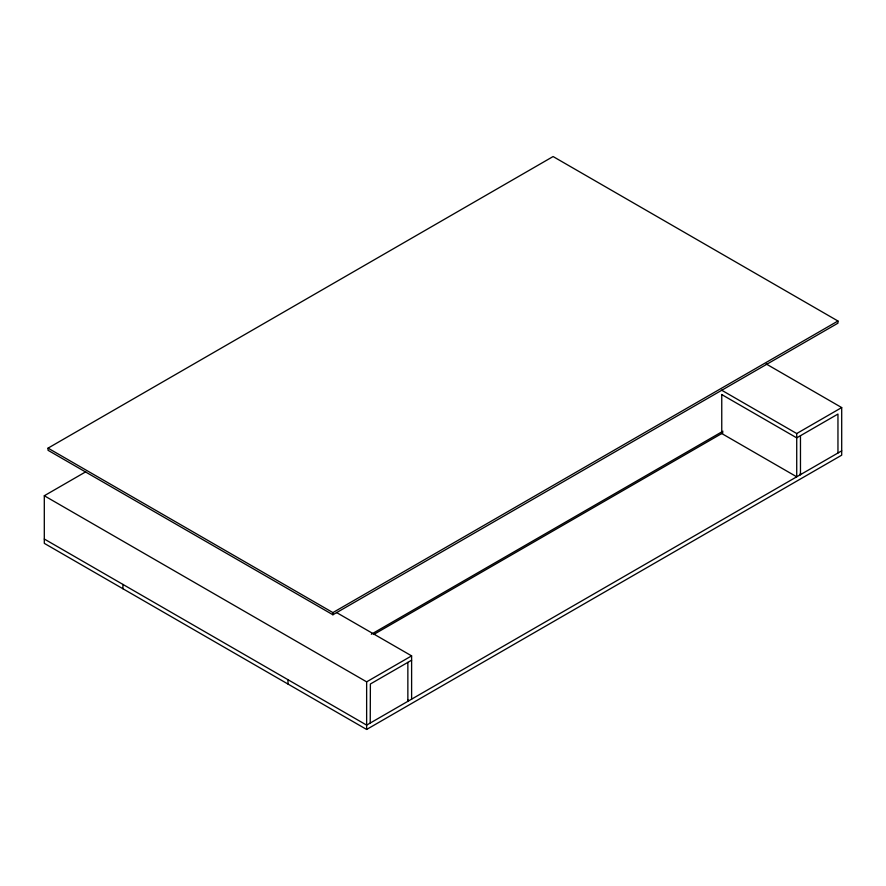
<?xml version="1.0" encoding="UTF-8"?>
<svg xmlns="http://www.w3.org/2000/svg" width="886" height="886" viewBox="0 0 886 886"><rect width="100%" height="100%" fill="white"/><g stroke="black" fill="none" stroke-linecap="round" stroke-linejoin="round"><path stroke-width="1.33" d="M48.043 448.139L553.097 156.545L837.957 321.009L837.957 323.168L332.903 614.762L48.043 450.298L48.043 448.139L332.903 612.591L837.957 321.009M766.213 363.98L841.7 407.571L841.7 455.171L366.638 729.455L44.3 543.351L44.3 495.75L85.721 471.828M371.334 634.232L722.965 431.216M373.726 634.476L722.965 432.844M44.3 495.75L366.638 681.843L411.613 655.873L411.613 699.154M721.592 390.161L796.724 433.531L841.7 407.571M411.613 660.203L370.381 684.003L370.226 723.054M407.859 699.696L408.014 701.225M800.468 473.024L800.313 474.741M841.7 450.841L366.638 725.125L44.3 539.02M721.592 394.48L796.724 437.861L837.957 414.061L837.957 453.012M336.481 612.503L411.613 655.873M800.468 435.702L800.468 474.652M796.724 433.531L796.724 476.812L721.758 433.531L721.758 394.58M407.859 662.363L407.859 701.324M366.638 681.843L366.638 729.455M332.903 612.591L332.903 614.762M288.005 679.728L288.005 684.047M122.932 584.417L122.932 588.747"/></g></svg>
